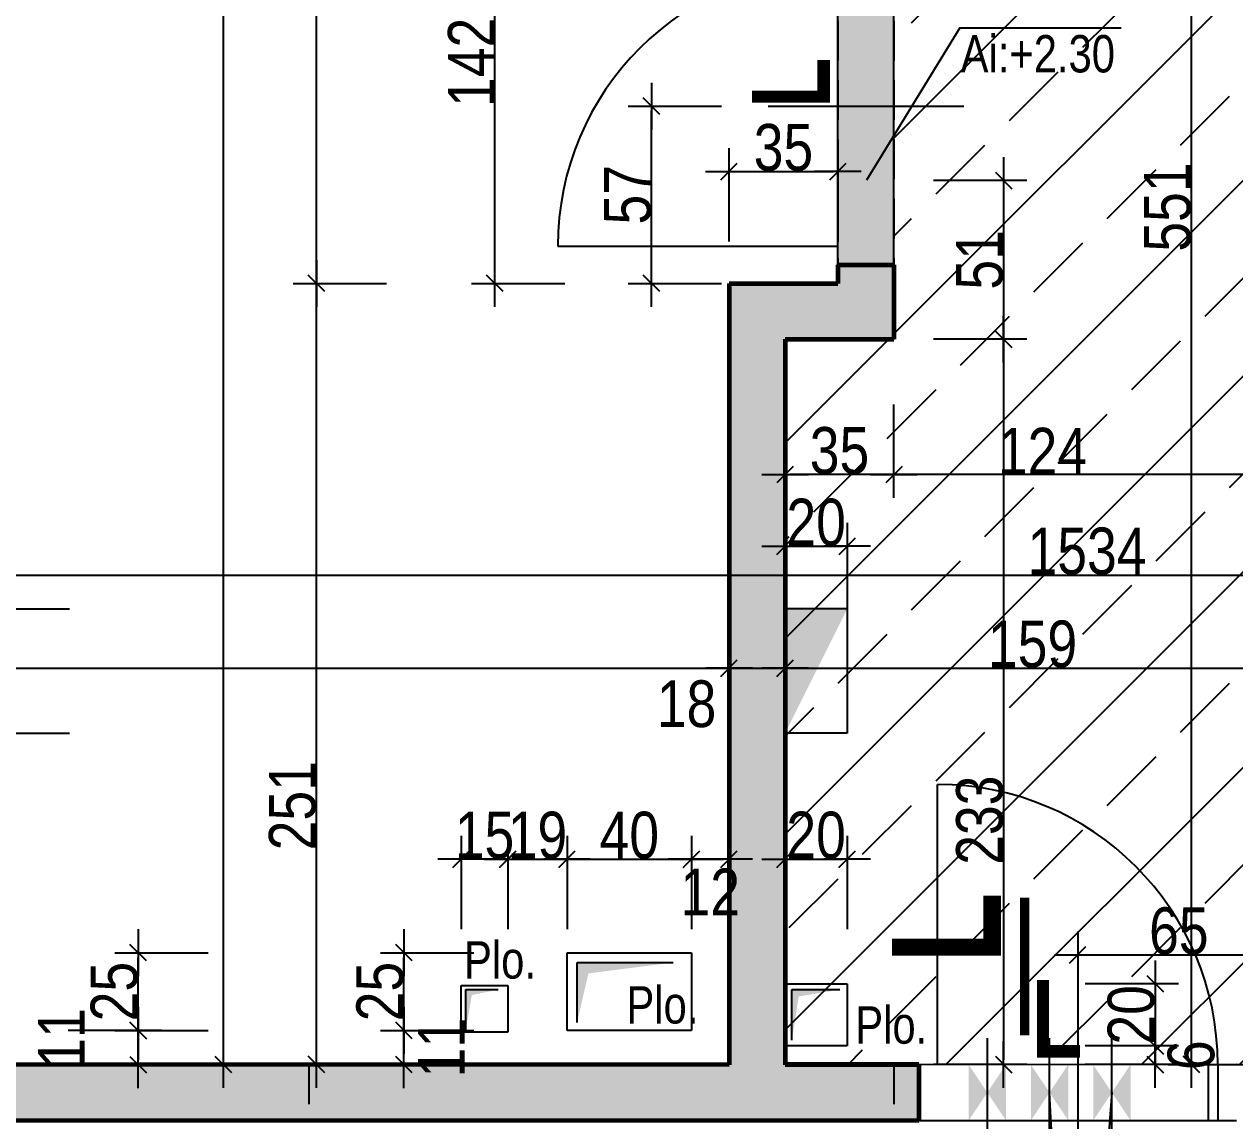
# Model space of a CAD drawing. Header units: centimetres. Extents: x 26018 to 82487, y -36363 to -12761.
# Drawn here: x 68343.7 to 68732.6, y -22794.4 to -22442.1 of the extents above; entities that cross this region are included whole.
import ezdxf
from ezdxf.enums import TextEntityAlignment as Align

# ---------------------------------------------------------------- set-up
doc = ezdxf.new("R2010")
doc.units = ezdxf.units.CM
doc.header["$LTSCALE"] = 0.5
doc.linetypes.add('CACHEX2', pattern=[19.05, 12.7, -6.35])
doc.layers.get('DEFPOINTS').update_dxf_attribs({"linetype": 'CONTINUOUS'})
for name, color, linetype in [('01_cote_gen', 4, 'CONTINUOUS'), ('01_linteaux', 2, 'CONTINUOUS'), ('01_murs_sup', 2, 'CACHEX2'), ('01_poch_murs', 253, 'CONTINUOUS'), ('01_resv', 32, 'CONTINUOUS'), ('01_texte', 230, 'CONTINUOUS'), ('AA_COTES', 2, 'CONTINUOUS')]:
    doc.layers.add(name, color=color, linetype=linetype)
doc.layers.add('01_murs_coup', color=5, linetype='CONTINUOUS', lineweight=60)
doc.styles.add('impact', font='impact.ttf')
doc.styles.add('MATTE_TXT', font='arial.ttf')
doc.styles.add('STYLE2', font='ARIALN.TTF')
doc.dimstyles.new('JB50', dxfattribs={"dimscale": 0.1, "dimtxt": 150, "dimasz": 15, "dimexe": 0.1, "dimexo": 0.1, "dimgap": 0.09, "dimtad": 1, "dimdec": 1, "dimdsep": 46, "dimtxsty": 'STYLE2', "dimblk1": 'BOND_G', "dimblk2": 'BOND_D', "dimsah": 1, "dimcen": 1.5, "dimdle": 0.01, "dimse1": 1, "dimse2": 1, "dimclrd": 4, "dimclre": 2, "dimclrt": 6, "dimazin": 2, "dimtfac": 2.333333, "dimtdec": 1, "dimtix": 1, "dimtmove": 2, "dimatfit": 3, "dimldrblk": 'BOND_G', "dimfxl": 1, "dimtolj": 1, "dimtzin": 0, "dimarcsym": 0})

# ---------------------------------------------------------------- blocks, each defined once
blk = doc.blocks.new('BOND_G')
at = {"layer": 'AA_COTES', "color": 0}
for p, q in [((0, -5), (0, 15)), ((5, 0), (-5, 0)), ((1.77, 1.77), (-1.77, -1.77))]:
    blk.add_line(p, q, dxfattribs=at)
blk = doc.blocks.new('BOND_D')
at = {"layer": 'AA_COTES', "color": 0}
for p, q in [((0, 5), (0, -15)), ((5, 0), (-5, 0)), ((-1.77, -1.77), (1.77, 1.77))]:
    blk.add_line(p, q, dxfattribs=at)
blk = doc.blocks.new('*D5623')
at = {"layer": '01_cote_gen', "color": 4, "lineweight": -2, "transparency": 16777216}
blk.add_line((67919.63, -22619.1), (69450.63, -22619.1), dxfattribs=at)
at = {"layer": 'DEFPOINTS', "color": 0}
for p in [(69452.13, -22619.1), (67918.13, -22728.43), (69452.13, -22728.43)]:
    blk.add_point(p, dxfattribs=at)
at = {"layer": '01_cote_gen', "color": 4, "lineweight": -2, "transparency": 16777216, "xscale": 1.5, "yscale": 1.5, "zscale": 1.5, "rotation": 180}
blk.add_blockref('BOND_G', (67918.13, -22619.1), dxfattribs=at)
at = {"layer": '01_cote_gen', "color": 4, "lineweight": -2, "transparency": 16777216, "xscale": 1.5, "yscale": 1.5, "zscale": 1.5}
blk.add_blockref('BOND_D', (69452.13, -22619.1), dxfattribs=at)
at = {"layer": '01_cote_gen', "color": 6, "transparency": 16777216, "insert": (68685.13, -22611.43), "char_height": 15, "attachment_point": 5, "style": 'STYLE2'}
blk.add_mtext('\\A1;1534', dxfattribs=at)
blk = doc.blocks.new('*D5625')
at = {"layer": '01_cote_gen', "color": 4, "lineweight": -2, "transparency": 16777216}
blk.add_line((67935.63, -22648.97), (68568.63, -22648.97), dxfattribs=at)
at = {"layer": 'DEFPOINTS', "color": 0}
for p in [(68570.13, -22648.97), (67934.13, -22661.4), (68570.13, -22691.9)]:
    blk.add_point(p, dxfattribs=at)
at = {"layer": '01_cote_gen', "color": 4, "lineweight": -2, "transparency": 16777216, "xscale": 1.5, "yscale": 1.5, "zscale": 1.5, "rotation": 180}
blk.add_blockref('BOND_G', (67934.13, -22648.97), dxfattribs=at)
at = {"layer": '01_cote_gen', "color": 4, "lineweight": -2, "transparency": 16777216, "xscale": 1.5, "yscale": 1.5, "zscale": 1.5}
blk.add_blockref('BOND_D', (68570.13, -22648.97), dxfattribs=at)
at = {"layer": '01_cote_gen', "color": 6, "transparency": 16777216, "insert": (68252.13, -22641.3), "char_height": 15, "attachment_point": 5, "style": 'STYLE2'}
blk.add_mtext('\\A1;636', dxfattribs=at)
blk = doc.blocks.new('*D5626')
at = {"layer": '01_cote_gen', "color": 4, "lineweight": -2, "transparency": 16777216}
blk.add_line((68571.63, -22648.97), (68586.63, -22648.97), dxfattribs=at)
at = {"layer": 'DEFPOINTS', "color": 0}
for p in [(68588.13, -22648.97), (68570.13, -22691.9), (68588.13, -22700.14)]:
    blk.add_point(p, dxfattribs=at)
at = {"layer": '01_cote_gen', "color": 4, "lineweight": -2, "transparency": 16777216, "xscale": 1.5, "yscale": 1.5, "zscale": 1.5, "rotation": 180}
blk.add_blockref('BOND_G', (68570.13, -22648.97), dxfattribs=at)
at = {"layer": '01_cote_gen', "color": 4, "lineweight": -2, "transparency": 16777216, "xscale": 1.5, "yscale": 1.5, "zscale": 1.5}
blk.add_blockref('BOND_D', (68588.13, -22648.97), dxfattribs=at)
at = {"layer": '01_cote_gen', "color": 6, "transparency": 16777216, "insert": (68556.48, -22660.53), "char_height": 15, "attachment_point": 5, "style": 'STYLE2'}
blk.add_mtext('\\A1;18', dxfattribs=at)
blk = doc.blocks.new('*D5627')
at = {"layer": '01_cote_gen', "color": 4, "lineweight": -2, "transparency": 16777216}
blk.add_line((68589.63, -22648.97), (68745.62, -22648.97), dxfattribs=at)
at = {"layer": 'DEFPOINTS', "color": 0}
for p in [(68747.12, -22648.97), (68588.13, -22700.14), (68747.12, -22700.14)]:
    blk.add_point(p, dxfattribs=at)
at = {"layer": '01_cote_gen', "color": 4, "lineweight": -2, "transparency": 16777216, "xscale": 1.5, "yscale": 1.5, "zscale": 1.5, "rotation": 180}
blk.add_blockref('BOND_G', (68588.13, -22648.97), dxfattribs=at)
at = {"layer": '01_cote_gen', "color": 4, "lineweight": -2, "transparency": 16777216, "xscale": 1.5, "yscale": 1.5, "zscale": 1.5}
blk.add_blockref('BOND_D', (68747.12, -22648.97), dxfattribs=at)
at = {"layer": '01_cote_gen', "color": 6, "transparency": 16777216, "insert": (68667.63, -22641.3), "char_height": 15, "attachment_point": 5, "style": 'STYLE2'}
blk.add_mtext('\\A1;159', dxfattribs=at)
blk = doc.blocks.new('*D5679')
at = {"layer": '01_cote_gen', "color": 4, "lineweight": -2, "transparency": 16777216}
blk.add_line((68745.61, -22586.81), (68624.61, -22586.81), dxfattribs=at)
at = {"layer": 'DEFPOINTS', "color": 0}
for p in [(68623.11, -22566.9), (68747.11, -22571.62), (68623.11, -22586.81)]:
    blk.add_point(p, dxfattribs=at)
at = {"layer": '01_cote_gen', "color": 4, "lineweight": -2, "transparency": 16777216, "xscale": 1.5, "yscale": 1.5, "zscale": 1.5, "rotation": 180}
blk.add_blockref('BOND_D', (68623.11, -22586.81), dxfattribs=at)
at = {"layer": '01_cote_gen', "color": 4, "lineweight": -2, "transparency": 16777216, "xscale": 1.5, "yscale": 1.5, "zscale": 1.5}
blk.add_blockref('BOND_G', (68747.11, -22586.81), dxfattribs=at)
at = {"layer": '01_cote_gen', "color": 6, "transparency": 16777216, "insert": (68670.8, -22579.27), "char_height": 15, "attachment_point": 5, "style": 'STYLE2'}
blk.add_mtext('\\A1;124', dxfattribs=at)
blk = doc.blocks.new('*D5680')
at = {"layer": '01_cote_gen', "color": 4, "lineweight": -2, "transparency": 16777216}
blk.add_line((68621.61, -22586.81), (68589.61, -22586.81), dxfattribs=at)
at = {"layer": 'DEFPOINTS', "color": 0}
for p in [(68588.11, -22566.91), (68623.11, -22566.9), (68588.11, -22586.81)]:
    blk.add_point(p, dxfattribs=at)
at = {"layer": '01_cote_gen', "color": 4, "lineweight": -2, "transparency": 16777216, "xscale": 1.5, "yscale": 1.5, "zscale": 1.5, "rotation": 180}
blk.add_blockref('BOND_D', (68588.11, -22586.81), dxfattribs=at)
at = {"layer": '01_cote_gen', "color": 4, "lineweight": -2, "transparency": 16777216, "xscale": 1.5, "yscale": 1.5, "zscale": 1.5}
blk.add_blockref('BOND_G', (68623.11, -22586.81), dxfattribs=at)
at = {"layer": '01_cote_gen', "color": 6, "transparency": 16777216, "insert": (68605.61, -22579.14), "char_height": 15, "attachment_point": 5, "style": 'STYLE2'}
blk.add_mtext('\\A1;35', dxfattribs=at)
blk = doc.blocks.new('*D5684')
at = {"layer": '01_cote_gen', "color": 4, "lineweight": -2, "transparency": 16777216}
blk.add_line((68683.63, -22741.12), (68745.61, -22741.12), dxfattribs=at)
at = {"layer": 'DEFPOINTS', "color": 0}
for p in [(68747.11, -22741.12), (68682.13, -22759.57), (68747.11, -22794.07)]:
    blk.add_point(p, dxfattribs=at)
at = {"layer": '01_cote_gen', "color": 4, "lineweight": -2, "transparency": 16777216, "xscale": 1.5, "yscale": 1.5, "zscale": 1.5, "rotation": 180}
blk.add_blockref('BOND_G', (68682.13, -22741.12), dxfattribs=at)
at = {"layer": '01_cote_gen', "color": 4, "lineweight": -2, "transparency": 16777216, "xscale": 1.5, "yscale": 1.5, "zscale": 1.5}
blk.add_blockref('BOND_D', (68747.11, -22741.12), dxfattribs=at)
at = {"layer": '01_cote_gen', "color": 6, "transparency": 16777216, "insert": (68714.62, -22733.46), "char_height": 15, "attachment_point": 5, "style": 'STYLE2'}
blk.add_mtext('\\A1;65', dxfattribs=at)
blk = doc.blocks.new('*D5689')
at = {"layer": '01_cote_gen', "color": 4, "lineweight": -2, "transparency": 16777216}
blk.add_line((68437.58, -22774.82), (68437.58, -22526.86), dxfattribs=at)
at = {"layer": 'DEFPOINTS', "color": 0}
for p in [(68437.58, -22525.36), (68536.81, -22525.36), (68536.81, -22776.32)]:
    blk.add_point(p, dxfattribs=at)
at = {"layer": '01_cote_gen', "color": 4, "lineweight": -2, "transparency": 16777216, "xscale": 1.5, "yscale": 1.5, "zscale": 1.5}
for name, p, rotation in [('BOND_D', (68437.58, -22525.36), 90), ('BOND_G', (68437.58, -22776.32), 270)]:
    blk.add_blockref(name, p, dxfattribs=dict(at, rotation=rotation))
at = {"layer": '01_cote_gen', "color": 6, "transparency": 16777216, "insert": (68429.91, -22693.19), "char_height": 15, "attachment_point": 5, "rotation": 90, "style": 'STYLE2'}
blk.add_mtext('\\A1;251', dxfattribs=at)
blk = doc.blocks.new('*D5690')
at = {"layer": '01_cote_gen', "color": 4, "lineweight": -2, "transparency": 16777216}
blk.add_line((68437.58, -22523.86), (68437.58, -21965.82), dxfattribs=at)
at = {"layer": 'DEFPOINTS', "color": 0}
for p in [(68437.58, -21964.32), (68480.27, -21964.32), (68536.81, -22525.36)]:
    blk.add_point(p, dxfattribs=at)
at = {"layer": '01_cote_gen', "color": 4, "lineweight": -2, "transparency": 16777216, "xscale": 1.5, "yscale": 1.5, "zscale": 1.5}
for name, p, rotation in [('BOND_D', (68437.58, -21964.32), 90), ('BOND_G', (68437.58, -22525.36), 270)]:
    blk.add_blockref(name, p, dxfattribs=dict(at, rotation=rotation))
at = {"layer": '01_cote_gen', "color": 6, "transparency": 16777216, "insert": (68429.91, -22244.84), "char_height": 15, "attachment_point": 5, "rotation": 90, "style": 'STYLE2'}
blk.add_mtext('\\A1;561', dxfattribs=at)
blk = doc.blocks.new('*D5632')
at = {"layer": '01_cote_gen', "color": 4, "lineweight": -2, "ltscale": 2, "transparency": 16777216}
blk.add_line((68407.74, -22774.88), (68407.74, -21965.82), dxfattribs=at)
at = {"layer": 'DEFPOINTS', "color": 0, "ltscale": 2}
for p in [(68407.74, -21964.32), (68444.47, -21964.32), (68444.47, -22776.38)]:
    blk.add_point(p, dxfattribs=at)
at = {"layer": '01_cote_gen', "color": 4, "lineweight": -2, "ltscale": 2, "transparency": 16777216, "xscale": 1.5, "yscale": 1.5, "zscale": 1.5}
for name, p, rotation in [('BOND_D', (68407.74, -21964.32), 90), ('BOND_G', (68407.74, -22776.38), 270)]:
    blk.add_blockref(name, p, dxfattribs=dict(at, rotation=rotation))
at = {"layer": '01_cote_gen', "color": 6, "ltscale": 2, "transparency": 16777216, "insert": (68400.07, -22331.35), "char_height": 15, "attachment_point": 5, "rotation": 90, "style": 'STYLE2'}
blk.add_mtext('\\A1;812.1', dxfattribs=at)
blk = doc.blocks.new('*D5653')
at = {"layer": '01_cote_gen', "color": 4, "lineweight": -2, "ltscale": 2, "transparency": 16777216}
blk.add_line((68571.61, -22489.4), (68603.61, -22489.4), dxfattribs=at)
at = {"layer": 'DEFPOINTS', "color": 0, "ltscale": 2}
for p in [(68605.11, -22489.4), (68570.11, -22525.36), (68605.11, -22525.36)]:
    blk.add_point(p, dxfattribs=at)
at = {"layer": '01_cote_gen', "color": 4, "lineweight": -2, "ltscale": 2, "transparency": 16777216, "xscale": 1.5, "yscale": 1.5, "zscale": 1.5, "rotation": 180}
blk.add_blockref('BOND_G', (68570.11, -22489.4), dxfattribs=at)
at = {"layer": '01_cote_gen', "color": 4, "lineweight": -2, "ltscale": 2, "transparency": 16777216, "xscale": 1.5, "yscale": 1.5, "zscale": 1.5}
blk.add_blockref('BOND_D', (68605.11, -22489.4), dxfattribs=at)
at = {"layer": '01_cote_gen', "color": 6, "ltscale": 2, "transparency": 16777216, "insert": (68587.61, -22481.73), "char_height": 15, "attachment_point": 5, "style": 'STYLE2'}
blk.add_mtext('\\A1;35', dxfattribs=at)
blk = doc.blocks.new('*D5654')
at = {"layer": '01_cote_gen', "color": 4, "lineweight": -2, "ltscale": 2, "transparency": 16777216}
blk.add_line((68545.22, -22523.86), (68545.22, -22469.89), dxfattribs=at)
at = {"layer": 'DEFPOINTS', "color": 0, "ltscale": 2}
for p in [(68545.22, -22468.39), (68586.72, -22468.39), (68570.11, -22525.36)]:
    blk.add_point(p, dxfattribs=at)
at = {"layer": '01_cote_gen', "color": 4, "lineweight": -2, "ltscale": 2, "transparency": 16777216, "xscale": 1.5, "yscale": 1.5, "zscale": 1.5}
for name, p, rotation in [('BOND_D', (68545.22, -22468.39), 90), ('BOND_G', (68545.22, -22525.36), 270)]:
    blk.add_blockref(name, p, dxfattribs=dict(at, rotation=rotation))
at = {"layer": '01_cote_gen', "color": 6, "ltscale": 2, "transparency": 16777216, "insert": (68537.59, -22496.88), "char_height": 15, "attachment_point": 5, "rotation": 90, "style": 'STYLE2'}
blk.add_mtext('\\A1;57', dxfattribs=at)
blk = doc.blocks.new('*D5661')
at = {"layer": '01_cote_gen', "color": 4, "lineweight": -2, "transparency": 16777216}
blk.add_line((68718.71, -22774.82), (68718.71, -22226.83), dxfattribs=at)
at = {"layer": 'DEFPOINTS', "color": 0}
for p in [(68718.71, -22225.33), (68741.21, -22225.33), (68747.11, -22776.32)]:
    blk.add_point(p, dxfattribs=at)
at = {"layer": '01_cote_gen', "color": 4, "lineweight": -2, "transparency": 16777216, "xscale": 1.5, "yscale": 1.5, "zscale": 1.5}
for name, p, rotation in [('BOND_D', (68718.71, -22225.33), 90), ('BOND_G', (68718.71, -22776.32), 270)]:
    blk.add_blockref(name, p, dxfattribs=dict(at, rotation=rotation))
at = {"layer": '01_cote_gen', "color": 6, "transparency": 16777216, "insert": (68711.04, -22500.83), "char_height": 15, "attachment_point": 5, "rotation": 90, "style": 'STYLE2'}
blk.add_mtext('\\A1;551', dxfattribs=at)
blk = doc.blocks.new('*D5662')
at = {"layer": '01_cote_gen', "color": 4, "lineweight": -2, "transparency": 16777216}
blk.add_line((68658.34, -22544.82), (68658.34, -22774.85), dxfattribs=at)
at = {"layer": 'DEFPOINTS', "color": 0}
for p in [(68623.11, -22543.32), (68613.11, -22776.35), (68658.34, -22776.35)]:
    blk.add_point(p, dxfattribs=at)
at = {"layer": '01_cote_gen', "color": 4, "lineweight": -2, "transparency": 16777216, "xscale": 1.5, "yscale": 1.5, "zscale": 1.5}
for name, p, rotation in [('BOND_G', (68658.34, -22543.32), 90), ('BOND_D', (68658.34, -22776.35), 270)]:
    blk.add_blockref(name, p, dxfattribs=dict(at, rotation=rotation))
at = {"layer": '01_cote_gen', "color": 6, "transparency": 16777216, "insert": (68650.68, -22697.84), "char_height": 15, "attachment_point": 5, "rotation": 90, "style": 'STYLE2'}
blk.add_mtext('\\A1;233', dxfattribs=at)
blk = doc.blocks.new('*D6676')
at = {"layer": '01_resv', "color": 4, "lineweight": -2, "transparency": 16777216}
blk.add_line((68494.87, -22523.86), (68494.87, -22384.82), dxfattribs=at)
at = {"layer": 'DEFPOINTS', "color": 0}
for p in [(68494.87, -22383.32), (68566.17, -22383.32), (68605.11, -22525.36)]:
    blk.add_point(p, dxfattribs=at)
at = {"layer": '01_resv', "color": 4, "lineweight": -2, "transparency": 16777216, "xscale": 1.5, "yscale": 1.5, "zscale": 1.5}
for name, p, rotation in [('BOND_D', (68494.87, -22383.32), 90), ('BOND_G', (68494.87, -22525.36), 270)]:
    blk.add_blockref(name, p, dxfattribs=dict(at, rotation=rotation))
at = {"layer": '01_resv', "color": 6, "transparency": 16777216, "insert": (68487.33, -22454.34), "char_height": 15, "attachment_point": 5, "rotation": 90, "style": 'STYLE2'}
blk.add_mtext('\\A1;142', dxfattribs=at)
blk = doc.blocks.new('*D6681')
at = {"layer": '01_resv', "color": 4, "lineweight": -2, "transparency": 16777216}
blk.add_line((68658.34, -22493.78), (68658.34, -22541.82), dxfattribs=at)
at = {"layer": 'DEFPOINTS', "color": 0}
for p in [(68614.21, -22492.28), (68623.11, -22543.32), (68658.34, -22543.32)]:
    blk.add_point(p, dxfattribs=at)
at = {"layer": '01_resv', "color": 4, "lineweight": -2, "transparency": 16777216, "xscale": 1.5, "yscale": 1.5, "zscale": 1.5}
for name, p, rotation in [('BOND_G', (68658.34, -22492.28), 90), ('BOND_D', (68658.34, -22543.32), 270)]:
    blk.add_blockref(name, p, dxfattribs=dict(at, rotation=rotation))
at = {"layer": '01_resv', "color": 6, "transparency": 16777216, "insert": (68650.68, -22517.8), "char_height": 15, "attachment_point": 5, "rotation": 90, "style": 'STYLE2'}
blk.add_mtext('\\A1;51', dxfattribs=at)
blk = doc.blocks.new('*D6683')
at = {"layer": '01_resv', "color": 4, "lineweight": -2, "transparency": 16777216}
for p, q in [((68482.58, -22710.38), (68481.08, -22710.38)), ((68499.08, -22710.38), (68484.08, -22710.38)), ((68500.58, -22710.38), (68502.08, -22710.38))]:
    blk.add_line(p, q, dxfattribs=at)
at = {"layer": 'DEFPOINTS', "color": 0}
for p in [(68484.08, -22710.38), (68484.08, -22750.94), (68499.08, -22750.94)]:
    blk.add_point(p, dxfattribs=at)
at = {"layer": '01_resv', "color": 4, "lineweight": -2, "transparency": 16777216, "xscale": 1.5, "yscale": 1.5, "zscale": 1.5}
blk.add_blockref('BOND_D', (68484.08, -22710.38), dxfattribs=at)
at = {"layer": '01_resv', "color": 4, "lineweight": -2, "transparency": 16777216, "xscale": 1.5, "yscale": 1.5, "zscale": 1.5, "rotation": 180}
blk.add_blockref('BOND_G', (68499.08, -22710.38), dxfattribs=at)
at = {"layer": '01_resv', "color": 6, "transparency": 16777216, "insert": (68491.58, -22702.72), "char_height": 15, "attachment_point": 5, "style": 'STYLE2'}
blk.add_mtext('\\A1;15', dxfattribs=at)
blk = doc.blocks.new('*D6684')
at = {"layer": '01_resv', "color": 4, "lineweight": -2, "transparency": 16777216}
blk.add_line((68500.58, -22710.38), (68516.59, -22710.38), dxfattribs=at)
at = {"layer": 'DEFPOINTS', "color": 0}
for p in [(68518.09, -22710.38), (68499.08, -22717.88), (68518.09, -22740.41)]:
    blk.add_point(p, dxfattribs=at)
at = {"layer": '01_resv', "color": 4, "lineweight": -2, "transparency": 16777216, "xscale": 1.5, "yscale": 1.5, "zscale": 1.5, "rotation": 180}
blk.add_blockref('BOND_G', (68499.08, -22710.38), dxfattribs=at)
at = {"layer": '01_resv', "color": 4, "lineweight": -2, "transparency": 16777216, "xscale": 1.5, "yscale": 1.5, "zscale": 1.5}
blk.add_blockref('BOND_D', (68518.09, -22710.38), dxfattribs=at)
at = {"layer": '01_resv', "color": 6, "transparency": 16777216, "insert": (68508.58, -22702.72), "char_height": 15, "attachment_point": 5, "style": 'STYLE2'}
blk.add_mtext('\\A1;19', dxfattribs=at)
blk = doc.blocks.new('*D6685')
at = {"layer": '01_resv', "color": 4, "lineweight": -2, "transparency": 16777216}
blk.add_line((68519.59, -22710.38), (68556.59, -22710.38), dxfattribs=at)
at = {"layer": 'DEFPOINTS', "color": 0}
for p in [(68558.09, -22710.38), (68518.09, -22740.41), (68558.09, -22740.41)]:
    blk.add_point(p, dxfattribs=at)
at = {"layer": '01_resv', "color": 4, "lineweight": -2, "transparency": 16777216, "xscale": 1.5, "yscale": 1.5, "zscale": 1.5, "rotation": 180}
blk.add_blockref('BOND_G', (68518.09, -22710.38), dxfattribs=at)
at = {"layer": '01_resv', "color": 4, "lineweight": -2, "transparency": 16777216, "xscale": 1.5, "yscale": 1.5, "zscale": 1.5}
blk.add_blockref('BOND_D', (68558.09, -22710.38), dxfattribs=at)
at = {"layer": '01_resv', "color": 6, "transparency": 16777216, "insert": (68538.09, -22702.72), "char_height": 15, "attachment_point": 5, "style": 'STYLE2'}
blk.add_mtext('\\A1;40', dxfattribs=at)
blk = doc.blocks.new('*D6686')
at = {"layer": '01_resv', "color": 4, "lineweight": -2, "transparency": 16777216}
blk.add_line((68559.59, -22710.38), (68568.61, -22710.38), dxfattribs=at)
at = {"layer": 'DEFPOINTS', "color": 0}
for p in [(68570.11, -22710.38), (68558.09, -22725.02), (68570.11, -22725.02)]:
    blk.add_point(p, dxfattribs=at)
at = {"layer": '01_resv', "color": 4, "lineweight": -2, "transparency": 16777216, "xscale": 1.5, "yscale": 1.5, "zscale": 1.5, "rotation": 180}
blk.add_blockref('BOND_G', (68558.09, -22710.38), dxfattribs=at)
at = {"layer": '01_resv', "color": 4, "lineweight": -2, "transparency": 16777216, "xscale": 1.5, "yscale": 1.5, "zscale": 1.5}
blk.add_blockref('BOND_D', (68570.11, -22710.38), dxfattribs=at)
at = {"layer": '01_resv', "color": 6, "transparency": 16777216, "insert": (68564.1, -22720.89), "char_height": 15, "attachment_point": 5, "style": 'STYLE2'}
blk.add_mtext('\\A1;12', dxfattribs=at)
blk = doc.blocks.new('*D6687')
at = {"layer": '01_resv', "color": 4, "lineweight": -2, "transparency": 16777216}
blk.add_line((68465.69, -22774.91), (68465.69, -22766.91), dxfattribs=at)
at = {"layer": 'DEFPOINTS', "color": 0}
for p in [(68463.08, -22765.41), (68465.69, -22765.41), (68463.08, -22776.41)]:
    blk.add_point(p, dxfattribs=at)
at = {"layer": '01_resv', "color": 4, "lineweight": -2, "transparency": 16777216, "xscale": 1.5, "yscale": 1.5, "zscale": 1.5}
for name, p, rotation in [('BOND_D', (68465.69, -22765.41), 90), ('BOND_G', (68465.69, -22776.41), 270)]:
    blk.add_blockref(name, p, dxfattribs=dict(at, rotation=rotation))
at = {"layer": '01_resv', "color": 6, "transparency": 16777216, "insert": (68477.7, -22770.91), "char_height": 15, "attachment_point": 5, "rotation": 90, "style": 'STYLE2'}
blk.add_mtext('\\A1;11', dxfattribs=at)
blk = doc.blocks.new('*D6688')
at = {"layer": '01_resv', "color": 4, "lineweight": -2, "transparency": 16777216}
blk.add_line((68465.69, -22763.91), (68465.69, -22741.91), dxfattribs=at)
at = {"layer": 'DEFPOINTS', "color": 0}
for p in [(68465.69, -22740.41), (68553, -22740.41), (68548.12, -22765.41)]:
    blk.add_point(p, dxfattribs=at)
at = {"layer": '01_resv', "color": 4, "lineweight": -2, "transparency": 16777216, "xscale": 1.5, "yscale": 1.5, "zscale": 1.5}
for name, p, rotation in [('BOND_D', (68465.69, -22740.41), 90), ('BOND_G', (68465.69, -22765.41), 270)]:
    blk.add_blockref(name, p, dxfattribs=dict(at, rotation=rotation))
at = {"layer": '01_resv', "color": 6, "transparency": 16777216, "insert": (68458.02, -22752.91), "char_height": 15, "attachment_point": 5, "rotation": 90, "style": 'STYLE2'}
blk.add_mtext('\\A1;25', dxfattribs=at)
blk = doc.blocks.new('*D6689')
at = {"layer": '01_resv', "color": 4, "lineweight": -2, "transparency": 16777216}
blk.add_line((68380.33, -22766.91), (68380.33, -22774.91), dxfattribs=at)
at = {"layer": 'DEFPOINTS', "color": 0}
for p in [(68521.29, -22765.41), (68380.33, -22776.41), (68525.58, -22776.41)]:
    blk.add_point(p, dxfattribs=at)
at = {"layer": '01_resv', "color": 4, "lineweight": -2, "transparency": 16777216, "xscale": 1.5, "yscale": 1.5, "zscale": 1.5}
for name, p, rotation in [('BOND_G', (68380.33, -22765.41), 90), ('BOND_D', (68380.33, -22776.41), 270)]:
    blk.add_blockref(name, p, dxfattribs=dict(at, rotation=rotation))
at = {"layer": '01_resv', "color": 6, "transparency": 16777216, "insert": (68355.66, -22767.8), "char_height": 15, "attachment_point": 5, "rotation": 90, "style": 'STYLE2'}
blk.add_mtext('\\A1;11', dxfattribs=at)
blk = doc.blocks.new('*D6690')
at = {"layer": '01_resv', "color": 4, "lineweight": -2, "transparency": 16777216}
blk.add_line((68380.33, -22763.91), (68380.33, -22741.91), dxfattribs=at)
at = {"layer": 'DEFPOINTS', "color": 0}
for p in [(68380.33, -22740.41), (68518.09, -22740.41), (68518.09, -22765.41)]:
    blk.add_point(p, dxfattribs=at)
at = {"layer": '01_resv', "color": 4, "lineweight": -2, "transparency": 16777216, "xscale": 1.5, "yscale": 1.5, "zscale": 1.5}
for name, p, rotation in [('BOND_D', (68380.33, -22740.41), 90), ('BOND_G', (68380.33, -22765.41), 270)]:
    blk.add_blockref(name, p, dxfattribs=dict(at, rotation=rotation))
at = {"layer": '01_resv', "color": 6, "transparency": 16777216, "insert": (68372.66, -22752.91), "char_height": 15, "attachment_point": 5, "rotation": 90, "style": 'STYLE2'}
blk.add_mtext('\\A1;25', dxfattribs=at)
blk = doc.blocks.new('*D6691')
at = {"layer": '01_resv', "color": 4, "lineweight": -2, "transparency": 16777216}
blk.add_line((68589.61, -22710.38), (68606.58, -22710.38), dxfattribs=at)
at = {"layer": 'DEFPOINTS', "color": 0}
for p in [(68608.08, -22710.38), (68588.11, -22746.28), (68608.08, -22750.39)]:
    blk.add_point(p, dxfattribs=at)
at = {"layer": '01_resv', "color": 4, "lineweight": -2, "transparency": 16777216, "xscale": 1.5, "yscale": 1.5, "zscale": 1.5, "rotation": 180}
blk.add_blockref('BOND_G', (68588.11, -22710.38), dxfattribs=at)
at = {"layer": '01_resv', "color": 4, "lineweight": -2, "transparency": 16777216, "xscale": 1.5, "yscale": 1.5, "zscale": 1.5}
blk.add_blockref('BOND_D', (68608.08, -22710.38), dxfattribs=at)
at = {"layer": '01_resv', "color": 6, "transparency": 16777216, "insert": (68598.1, -22702.72), "char_height": 15, "attachment_point": 5, "style": 'STYLE2'}
blk.add_mtext('\\A1;20', dxfattribs=at)
blk = doc.blocks.new('*D6692')
at = {"layer": '01_resv', "color": 4, "lineweight": -2, "transparency": 16777216}
blk.add_line((68707.02, -22751.89), (68707.02, -22768.89), dxfattribs=at)
at = {"layer": 'DEFPOINTS', "color": 0}
for p in [(68608.08, -22750.39), (68608.08, -22770.39), (68707.02, -22770.39)]:
    blk.add_point(p, dxfattribs=at)
at = {"layer": '01_resv', "color": 4, "lineweight": -2, "transparency": 16777216, "xscale": 1.5, "yscale": 1.5, "zscale": 1.5}
for name, p, rotation in [('BOND_G', (68707.02, -22750.39), 90), ('BOND_D', (68707.02, -22770.39), 270)]:
    blk.add_blockref(name, p, dxfattribs=dict(at, rotation=rotation))
at = {"layer": '01_resv', "color": 6, "transparency": 16777216, "insert": (68699.36, -22760.39), "char_height": 15, "attachment_point": 5, "rotation": 90, "style": 'STYLE2'}
blk.add_mtext('\\A1;20', dxfattribs=at)
blk = doc.blocks.new('*D6693')
at = {"layer": '01_resv', "color": 4, "lineweight": -2, "transparency": 16777216}
blk.add_line((68707.02, -22771.89), (68707.02, -22774.84), dxfattribs=at)
at = {"layer": 'DEFPOINTS', "color": 0}
for p in [(68603.09, -22770.39), (68603.08, -22776.34), (68707.02, -22776.34)]:
    blk.add_point(p, dxfattribs=at)
at = {"layer": '01_resv', "color": 4, "lineweight": -2, "transparency": 16777216, "xscale": 1.5, "yscale": 1.5, "zscale": 1.5}
for name, p, rotation in [('BOND_G', (68707.02, -22770.39), 90), ('BOND_D', (68707.02, -22776.34), 270)]:
    blk.add_blockref(name, p, dxfattribs=dict(at, rotation=rotation))
at = {"layer": '01_resv', "color": 6, "transparency": 16777216, "insert": (68718.62, -22773.36), "char_height": 15, "attachment_point": 5, "rotation": 90, "style": 'STYLE2'}
blk.add_mtext('\\A1;6', dxfattribs=at)
blk = doc.blocks.new('*D6700')
at = {"layer": '01_poch_murs', "color": 4, "lineweight": -2, "transparency": 16777216}
blk.add_line((68335.72, -22774.86), (68335.72, -22671.39), dxfattribs=at)
at = {"layer": 'DEFPOINTS', "color": 0}
for p in [(68335.72, -22669.89), (68439.33, -22669.89), (68350.02, -22776.36)]:
    blk.add_point(p, dxfattribs=at)
at = {"layer": '01_poch_murs', "color": 4, "lineweight": -2, "transparency": 16777216, "xscale": 1.5, "yscale": 1.5, "zscale": 1.5}
for name, p, rotation in [('BOND_D', (68335.72, -22669.89), 90), ('BOND_G', (68335.72, -22776.36), 270)]:
    blk.add_blockref(name, p, dxfattribs=dict(at, rotation=rotation))
at = {"layer": '01_poch_murs', "color": 6, "transparency": 16777216, "insert": (68328.05, -22723.13), "char_height": 15, "attachment_point": 5, "rotation": 90, "style": 'STYLE2'}
blk.add_mtext('\\A1;106.5', dxfattribs=at)
blk = doc.blocks.new('*D6698')
at = {"layer": '01_poch_murs', "color": 4, "lineweight": -2, "transparency": 16777216}
blk.add_line((68335.72, -22668.39), (68335.72, -22631.39), dxfattribs=at)
at = {"layer": 'DEFPOINTS', "color": 0}
for p in [(68335.72, -22629.89), (68449.33, -22629.89), (68358.22, -22669.89)]:
    blk.add_point(p, dxfattribs=at)
at = {"layer": '01_poch_murs', "color": 4, "lineweight": -2, "transparency": 16777216, "xscale": 1.5, "yscale": 1.5, "zscale": 1.5}
for name, p, rotation in [('BOND_D', (68335.72, -22629.89), 90), ('BOND_G', (68335.72, -22669.89), 270)]:
    blk.add_blockref(name, p, dxfattribs=dict(at, rotation=rotation))
at = {"layer": '01_poch_murs', "color": 6, "transparency": 16777216, "insert": (68328.05, -22649.89), "char_height": 15, "attachment_point": 5, "rotation": 90, "style": 'STYLE2'}
blk.add_mtext('\\A1;40', dxfattribs=at)
blk = doc.blocks.new('*D6701')
at = {"layer": '01_poch_murs', "color": 4, "lineweight": -2, "transparency": 16777216}
blk.add_line((68589.61, -22609.82), (68606.61, -22609.82), dxfattribs=at)
at = {"layer": 'DEFPOINTS', "color": 0}
for p in [(68608.11, -22609.82), (68588.11, -22632.79), (68608.11, -22632.79)]:
    blk.add_point(p, dxfattribs=at)
at = {"layer": '01_poch_murs', "color": 4, "lineweight": -2, "transparency": 16777216, "xscale": 1.5, "yscale": 1.5, "zscale": 1.5, "rotation": 180}
blk.add_blockref('BOND_G', (68588.11, -22609.82), dxfattribs=at)
at = {"layer": '01_poch_murs', "color": 4, "lineweight": -2, "transparency": 16777216, "xscale": 1.5, "yscale": 1.5, "zscale": 1.5}
blk.add_blockref('BOND_D', (68608.11, -22609.82), dxfattribs=at)
at = {"layer": '01_poch_murs', "color": 6, "transparency": 16777216, "insert": (68598.11, -22602.15), "char_height": 15, "attachment_point": 5, "style": 'STYLE2'}
blk.add_mtext('\\A1;20', dxfattribs=at)
blk = doc.blocks.new('*D6708')
at = {"layer": '01_resv', "color": 4, "lineweight": -2, "transparency": 16777216}
blk.add_line((68651.61, -22837.62), (68632.63, -22837.62), dxfattribs=at)
at = {"layer": 'DEFPOINTS', "color": 0}
for p in [(68631.13, -22794.42), (68653.11, -22805.93), (68631.13, -22837.62)]:
    blk.add_point(p, dxfattribs=at)
at = {"layer": '01_resv', "color": 4, "lineweight": -2, "transparency": 16777216, "xscale": 1.5, "yscale": 1.5, "zscale": 1.5, "rotation": 180}
blk.add_blockref('BOND_D', (68631.13, -22837.62), dxfattribs=at)
at = {"layer": '01_resv', "color": 4, "lineweight": -2, "transparency": 16777216, "xscale": 1.5, "yscale": 1.5, "zscale": 1.5}
blk.add_blockref('BOND_G', (68653.11, -22837.62), dxfattribs=at)
at = {"layer": '01_resv', "color": 6, "transparency": 16777216, "insert": (68642.12, -22830.08), "char_height": 15, "attachment_point": 5, "style": 'STYLE2'}
blk.add_mtext('\\A1;22', dxfattribs=at)

msp = doc.modelspace()

# ---------------------------------------------------------------- hatches: boundary and pattern name
at = {"layer": '01_murs_sup'}
h = msp.add_hatch(dxfattribs=at)
h.set_pattern_fill('DASH', color=256, scale=2.5, angle=45)
h.set_pattern_definition([(45, (-9539.843, 1e-08), (9e-16, 11.22532015), [7.9375, -7.9375])])
h.paths.add_polyline_path([(69038.112, -21969.389), (69018.112, -21969.389), (69018.112, -22095.389), (69038.112, -22095.389)])
h.paths.add_polyline_path([(68316.108, -21941.388), (68296.108, -21941.388), (68296.108, -22046.388), (68316.108, -22046.388)])
h.paths.add_polyline_path([(68623.113, -22174.341), (68605.138, -22174.34), (68605.113, -22525.357), (68570.114, -22525.357), (68570.114, -22776.412), (68435.11, -22776.393), (68435.11, -22794.421), (68623.113, -22794.421), (68623.113, -22776.421), (68588.114, -22776.415), (68588.114, -22543.357), (68623.113, -22543.357)])
h.paths.add_polyline_path([(68765.109, -22473.326), (68747.109, -22473.327), (68747.109, -22794.395), (68929.125, -22794.394), (68929.123, -22776.388), (68765.109, -22776.388)])
h.paths.add_polyline_path([(69452.108, -22628.331), (69436.108, -22628.333), (69436.108, -22776.39), (69026.123, -22776.388), (69026.125, -22794.393), (69452.125, -22794.39)])
h.paths.add_polyline_path([(69452.108, -21669.332), (69436.108, -21669.332), (69436.108, -22531.348), (69452.108, -22531.348)])
h.paths.add_polyline_path([(68338.11, -22776.379), (67934.11, -22776.32), (67934.125, -22662.319), (67918.125, -22662.319), (67918.11, -22794.317), (68338.11, -22794.379)])
h.paths.add_polyline_path([(67934.185, -21623.322), (67918.185, -21623.322), (67918.1, -22565.318), (67934.1, -22565.318)])
at = {"layer": '01_poch_murs'}
h = msp.add_hatch(dxfattribs=at)
h.set_pattern_fill('ANSI33', color=256, scale=7)
h.set_pattern_definition([(45, (-7402.608, 0), (-31.430896, 31.430896), []), (45, (-7371.177, 0), (-31.430896, 31.430896), [22.225, -11.1125])])
edge = h.paths.add_edge_path()
edge.add_arc((68686.824, -22327.955), 30.98, 0, 360)
h.paths.add_polyline_path([(68747.109, -22225.391), (68782.112, -22225.397), (68782.112, -22049.341), (68623.113, -22049.341), (68623.113, -22072.341), (68623.113, -22174.341), (68623.113, -22543.357), (68588.114, -22543.357), (68588.114, -22776.415), (68623.113, -22776.421), (68623.113, -22776.406), (68747.109, -22776.314), (68747.109, -22473.327), (68747.109, -22371.33)])
h = msp.add_hatch(color=256, dxfattribs=at)
h.dxf.hatch_style = 1
h.paths.add_polyline_path([(67934.11, -22249.323), (67962.114, -22249.323), (67962.114, -22233.323), (67918.11, -22233.323), (67918.11, -22361.323), (67934.11, -22361.323)])
h.paths.add_polyline_path([(67934.11, -22458.323), (67918.11, -22458.323), (67918.11, -22500.323), (67934.11, -22500.323)])
h.paths.add_polyline_path([(68631.127, -22776.422), (68588.114, -22776.415), (68588.114, -22572.97), (68570.114, -22572.97), (68570.114, -22776.412), (67934.11, -22776.32), (67934.11, -22692.323), (67918.11, -22692.323), (67918.11, -22794.317), (68631.129, -22794.423)])
h.paths.add_polyline_path([(68623.113, -22522.97), (68605.114, -22522.97), (68605.113, -22525.357), (68570.114, -22525.357), (68570.114, -22572.97), (68588.114, -22572.97), (68588.114, -22543.317), (68623.113, -22543.317)])
h.paths.add_polyline_path([(68623.113, -22519.395), (68605.114, -22519.395), (68605.114, -22522.97), (68623.113, -22522.97)])

# ---------------------------------------------------------------- linework, layer by layer
at = {"layer": '01_cote_gen'}
msp.add_line((68727.124, -22776.323), (68727.124, -22794.387), dxfattribs=at)
at = {"layer": '01_linteaux'}
for p, q in [((68605.114, -22519.395), (68605.121, -22417.395)), ((68623.113, -22519.395), (68623.113, -22417.395)), ((68582.691, -22468.395), (68645.591, -22468.395)), ((68515.116, -22513.394), (68605.114, -22513.4)), ((68637.127, -22776.322), (68637.128, -22686.325)), ((68682.126, -22753.994), (68682.126, -22816.805)), ((68733.124, -22776.325), (68631.127, -22776.4)), ((68733.124, -22794.395), (68631.129, -22794.4)), ((68733.139, -22794.392), (68631.144, -22794.387))]:
    msp.add_line(p, q, dxfattribs=at)
for centre, start, end in [((68605.113, -22513.395), 89.99948, 179.99947), ((68637.127, -22776.322), 359.99948, 89.99947)]:
    msp.add_arc(centre, 89.997, start, end, dxfattribs=at)
at = {"layer": '01_murs_coup'}
for p, q in [((68605.114, -22519.395), (68605.113, -22525.357)), ((68605.114, -22519.395), (68623.113, -22519.395)), ((68623.113, -22519.395), (68623.113, -22543.317)), ((68570.114, -22525.357), (68570.114, -22776.412)), ((68570.114, -22525.357), (68605.113, -22525.357)), ((68588.114, -22543.317), (68588.114, -22776.415)), ((68588.114, -22543.317), (68623.113, -22543.317)), ((68570.114, -22776.412), (67934.11, -22776.32)), ((68631.127, -22776.39), (68588.114, -22776.32)), ((68631.127, -22776.422), (68588.114, -22776.415)), ((68631.127, -22776.39), (68631.129, -22794.423)), ((68631.129, -22794.423), (67918.11, -22794.317))]:
    msp.add_line(p, q, dxfattribs=at)
at = {"layer": '01_murs_sup', "ltscale": 2}
for p, q in [((68605.138, -22174.34), (68605.113, -22525.357)), ((68623.113, -22174.341), (68623.113, -22543.357)), ((68570.114, -22525.357), (68570.114, -22776.412)), ((68570.114, -22525.357), (68605.113, -22525.357)), ((68588.114, -22543.357), (68588.114, -22776.415)), ((68588.114, -22543.357), (68623.113, -22543.357)), ((68435.11, -22776.393), (68435.11, -22794.393)), ((68570.114, -22776.412), (68435.11, -22776.393)), ((68623.113, -22776.421), (68588.114, -22776.415)), ((68623.113, -22776.406), (68623.113, -22794.421)), ((68623.113, -22794.421), (68435.11, -22794.421)), ((68623.113, -22794.421), (68623.109, -22794.421))]:
    msp.add_line(p, q, dxfattribs=at)
at = {"layer": '01_resv'}
for p, q in [((68644.268, -22443.221), (68614.283, -22492.195)), ((68644.268, -22443.221), (68696.092, -22443.221)), ((68608.114, -22629.895), (68588.114, -22629.895)), ((68608.114, -22629.895), (68608.114, -22669.895)), ((68608.114, -22669.895), (68588.114, -22669.895)), ((68518.089, -22740.412), (68558.089, -22740.412)), ((68518.089, -22765.412), (68518.089, -22740.412)), ((68558.089, -22740.412), (68558.089, -22765.412)), ((68521.292, -22762.892), (68521.292, -22743.582)), ((68521.292, -22743.582), (68552.155, -22743.582)), ((68484.081, -22750.944), (68499.081, -22750.944)), ((68484.081, -22765.944), (68484.081, -22750.944)), ((68485.546, -22765.354), (68485.546, -22752.291)), ((68485.546, -22752.291), (68495.929, -22752.291)), ((68499.081, -22750.944), (68499.081, -22765.944)), ((68588.28, -22750.385), (68608.08, -22750.385)), ((68588.28, -22770.385), (68588.28, -22750.385)), ((68590.32, -22768.523), (68590.32, -22752.269)), ((68590.32, -22752.269), (68605.696, -22752.269)), ((68608.08, -22750.385), (68608.08, -22770.385)), ((68558.089, -22765.412), (68518.089, -22765.412)), ((68499.081, -22765.944), (68484.081, -22765.944)), ((68653.11, -22812.192), (68653.11, -22767.883)), ((68673.11, -22812.192), (68673.11, -22767.883)), ((68693.11, -22812.192), (68693.11, -22767.883)), ((68608.08, -22770.385), (68588.28, -22770.385)), ((68724.079, -22776.354), (68724.079, -22794.387))]:
    msp.add_line(p, q, dxfattribs=at)
for points in [[(68605.155, -22484.358), (68623.269, -22484.195), (68623.27, -22500.195), (68605.297, -22500.195)], [(68588.114, -22669.895), (68588.114, -22629.895), (68608.114, -22629.895)], [(68521.292, -22762.892), (68521.292, -22743.582), (68524.96, -22747.068)], [(68521.292, -22743.582), (68552.155, -22743.582), (68524.96, -22747.068)], [(68485.546, -22765.354), (68485.546, -22752.291), (68487.489, -22754.044)], [(68485.546, -22752.291), (68495.929, -22752.291), (68487.489, -22754.044)], [(68590.32, -22768.523), (68590.32, -22752.269), (68592.493, -22754.493)], [(68590.32, -22752.269), (68605.696, -22752.269), (68592.493, -22754.493)], [(68647.109, -22776.424), (68647.11, -22794.325), (68659.112, -22794.324), (68659.11, -22776.324)], [(68667.109, -22776.424), (68667.11, -22794.325), (68679.112, -22794.324), (68679.11, -22776.324)], [(68687.109, -22776.424), (68687.11, -22794.325), (68699.112, -22794.324), (68699.11, -22776.324)]]:
    msp.add_solid(points, dxfattribs=at)
at = {"layer": '01_texte'}
for p, q in [((68681.149, -22941.8), (68673.094, -22785.349)), ((68693.11, -22785.374), (68681.149, -22941.8))]:
    msp.add_line(p, q, dxfattribs=at)
at = {"layer": '01_texte', "const_width": 3}
msp.add_lwpolyline([(68665.126, -22722.747), (68665.126, -22766.998)], dxfattribs=at)

# ---------------------------------------------------------------- texts
at = {"layer": '01_resv', "style": 'MATTE_TXT', "width": 0.8}
for s, p in [('Ai:+2.30', (68644.535, -22461.167)), ('Plo.', (68485, -22752.331)), ('Plo.', (68537.174, -22766.773)), ('Plo.', (68610.696, -22773.26))]:
    msp.add_text(s, height=12, dxfattribs=at).set_placement(p, align=Align.BOTTOM_LEFT)
at = {"layer": '01_texte', "style": 'impact'}
for s, height, p in [('L ', 25, (68610.026, -22457.206)), ('L', 35, (68667.978, -22732.406))]:
    msp.add_text(s, height=height, rotation=90, dxfattribs=at).set_placement(p, align=Align.BOTTOM_CENTER)
msp.add_text('L ', height=25, dxfattribs=at).set_placement((68679.194, -22781.646), align=Align.BOTTOM_CENTER)

# ---------------------------------------------------------------- dimensions: what is measured, and where the dimension line sits
at = {"layer": '01_cote_gen', "ltscale": 2}
dim = msp.add_linear_dim(base=(68407.741, -21964.323), p1=(68444.475, -22776.378), p2=(68444.475, -21964.323), angle=90, dimstyle='JB50', dxfattribs=at)
dim.commit()
dim.dimension.update_dxf_attribs({"geometry": '*D5632', "text_midpoint": (68400.073, -22331.351), "dimtype": 160})
at = {"layer": '01_cote_gen'}
for base, p1, p2, picture, middle in [((68437.578, -21964.323), (68536.807, -22525.357), (68480.268, -21964.323), '*D5690', (68429.911, -22244.84)), ((68718.71, -22225.331), (68747.109, -22776.32), (68741.21, -22225.331), '*D5661', (68711.043, -22500.825))]:
    dim = msp.add_linear_dim(base=base, p1=p1, p2=p2, angle=90, dimstyle='JB50', dxfattribs=at)
    dim.commit()
    dim.dimension.update_dxf_attribs({"geometry": picture, "text_midpoint": middle})
at = {"layer": '01_cote_gen', "ltscale": 2}
dim = msp.add_linear_dim(base=(68545.224, -22468.395), p1=(68570.114, -22525.357), p2=(68586.724, -22468.395), angle=90, dimstyle='JB50', dxfattribs=at)
dim.commit()
dim.dimension.update_dxf_attribs({"geometry": '*D5654', "text_midpoint": (68537.587, -22496.876)})
dim = msp.add_linear_dim(base=(68605.113, -22489.4), p1=(68570.114, -22525.357), p2=(68605.113, -22525.357), dimstyle='JB50', dxfattribs=at)
dim.commit()
dim.dimension.update_dxf_attribs({"geometry": '*D5653', "text_midpoint": (68587.614, -22481.732)})
at = {"layer": '01_cote_gen'}
for base, p1, p2, picture, middle in [((68437.578, -22525.357), (68536.807, -22776.32), (68536.807, -22525.357), '*D5689', (68429.911, -22693.186)), ((68658.344, -22776.355), (68623.113, -22543.317), (68613.112, -22776.355), '*D5662', (68650.676, -22697.84))]:
    dim = msp.add_linear_dim(base=base, p1=p1, p2=p2, angle=90, dimstyle='JB50', dxfattribs=at)
    dim.commit()
    dim.dimension.update_dxf_attribs({"geometry": picture, "text_midpoint": middle, "dimtype": 160})
for base, p1, p2, picture, middle in [((68588.114, -22586.812), (68623.113, -22566.903), (68588.114, -22566.906), '*D5680', (68605.614, -22579.144)), ((69452.125, -22619.1), (67918.131, -22728.427), (69452.125, -22728.427), '*D5623', (68685.128, -22611.433)), ((68570.129, -22648.967), (67934.125, -22661.397), (68570.129, -22691.9), '*D5625', (68252.127, -22641.299)), ((68747.124, -22648.967), (68588.129, -22700.144), (68747.124, -22700.144), '*D5627', (68667.626, -22641.299)), ((68747.109, -22741.123), (68682.126, -22759.567), (68747.109, -22794.069), '*D5684', (68714.617, -22733.456))]:
    dim = msp.add_linear_dim(base=base, p1=p1, p2=p2, dimstyle='JB50', dxfattribs=at)
    dim.commit()
    dim.dimension.update_dxf_attribs({"geometry": picture, "text_midpoint": middle})
for base, p1, p2, picture, middle in [((68623.113, -22586.812), (68747.109, -22571.615), (68623.113, -22566.903), '*D5679', (68670.796, -22579.272)), ((68588.129, -22648.967), (68570.129, -22691.9), (68588.129, -22700.144), '*D5626', (68556.476, -22660.528))]:
    dim = msp.add_linear_dim(base=base, p1=p1, p2=p2, dimstyle='JB50', dxfattribs=at)
    dim.commit()
    dim.dimension.update_dxf_attribs({"geometry": picture, "text_midpoint": middle, "dimtype": 160})
at = {"layer": '01_poch_murs'}
dim = msp.add_linear_dim(base=(68608.114, -22609.82), p1=(68588.114, -22632.787), p2=(68608.114, -22632.787), dimstyle='JB50', dxfattribs=at)
dim.commit()
dim.dimension.update_dxf_attribs({"geometry": '*D6701', "text_midpoint": (68598.114, -22602.152)})
for base, p1, p2, picture, middle in [((68335.72, -22629.895), (68358.22, -22669.895), (68449.331, -22629.895), '*D6698', (68328.052, -22649.895)), ((68335.72, -22669.895), (68350.018, -22776.365), (68439.331, -22669.895), '*D6700', (68328.052, -22723.13))]:
    dim = msp.add_linear_dim(base=base, p1=p1, p2=p2, angle=90, dimstyle='JB50', dxfattribs=at)
    dim.commit()
    dim.dimension.update_dxf_attribs({"geometry": picture, "text_midpoint": middle})
at = {"layer": '01_resv'}
for base, p1, p2, picture, middle in [((68494.869, -22383.322), (68605.113, -22525.357), (68566.172, -22383.322), '*D6676', (68487.329, -22454.339)), ((68658.344, -22543.317), (68614.212, -22492.276), (68623.113, -22543.317), '*D6681', (68650.676, -22517.797)), ((68380.329, -22740.412), (68518.089, -22765.412), (68518.089, -22740.412), '*D6690', (68372.661, -22752.912)), ((68465.689, -22740.412), (68548.118, -22765.412), (68553.005, -22740.412), '*D6688', (68458.022, -22752.912)), ((68707.024, -22770.385), (68608.08, -22750.385), (68608.08, -22770.385), '*D6692', (68699.356, -22760.385))]:
    dim = msp.add_linear_dim(base=base, p1=p1, p2=p2, angle=90, dimstyle='JB50', dxfattribs=at)
    dim.commit()
    dim.dimension.update_dxf_attribs({"geometry": picture, "text_midpoint": middle})
for base, p1, p2, picture, middle in [((68484.081, -22710.384), (68499.081, -22750.944), (68484.081, -22750.944), '*D6683', (68491.581, -22702.716)), ((68518.089, -22710.384), (68499.081, -22717.884), (68518.089, -22740.412), '*D6684', (68508.585, -22702.716)), ((68558.089, -22710.384), (68518.089, -22740.412), (68558.089, -22740.412), '*D6685', (68538.089, -22702.716)), ((68608.08, -22710.384), (68588.114, -22746.282), (68608.08, -22750.385), '*D6691', (68598.097, -22702.716)), ((68631.129, -22837.616), (68653.11, -22805.927), (68631.129, -22794.423), '*D6708', (68642.12, -22830.076))]:
    dim = msp.add_linear_dim(base=base, p1=p1, p2=p2, dimstyle='JB50', dxfattribs=at)
    dim.commit()
    dim.dimension.update_dxf_attribs({"geometry": picture, "text_midpoint": middle})
dim = msp.add_linear_dim(base=(68570.114, -22710.384), p1=(68558.089, -22725.023), p2=(68570.114, -22725.023), dimstyle='JB50', dxfattribs=at)
dim.commit()
dim.dimension.update_dxf_attribs({"geometry": '*D6686', "text_midpoint": (68564.101, -22720.888), "dimtype": 160})
for base, p1, p2, picture, middle in [((68380.329, -22776.406), (68521.292, -22765.412), (68525.576, -22776.406), '*D6689', (68355.656, -22767.795)), ((68465.689, -22765.412), (68463.084, -22776.406), (68463.084, -22765.412), '*D6687', (68477.698, -22770.909)), ((68707.024, -22776.344), (68603.088, -22770.385), (68603.078, -22776.344), '*D6693', (68718.617, -22773.365))]:
    dim = msp.add_linear_dim(base=base, p1=p1, p2=p2, angle=90, dimstyle='JB50', dxfattribs=at)
    dim.commit()
    dim.dimension.update_dxf_attribs({"geometry": picture, "text_midpoint": middle, "dimtype": 160})

doc.saveas('drawing.dxf')
